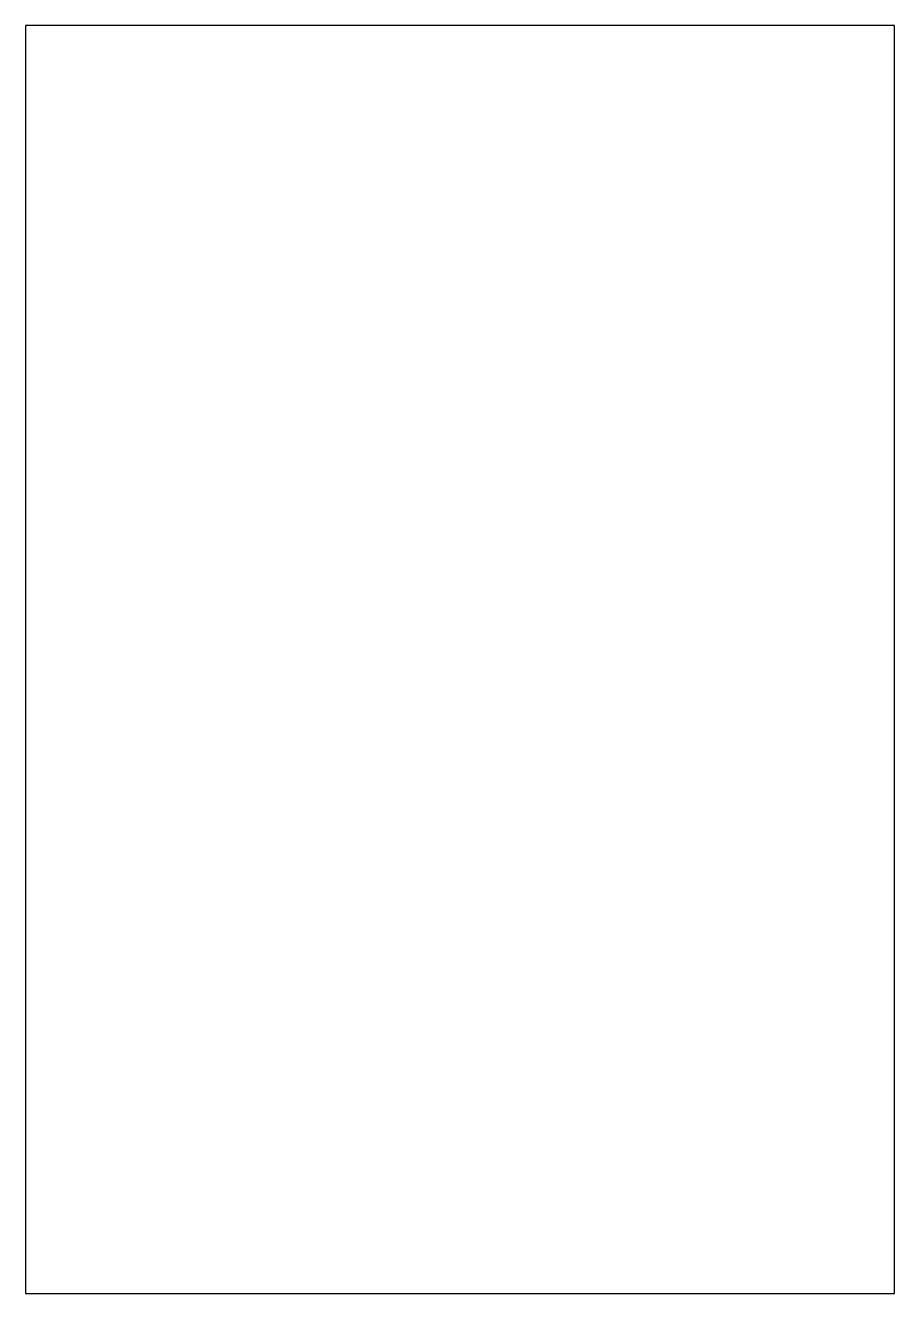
# Model space of a CAD drawing. Header units: millimetres. Extents: x -9 to 9, y -126.6 to -100.3.
import ezdxf

# ---------------------------------------------------------------- set-up
doc = ezdxf.new("R2010")
doc.units = ezdxf.units.MM

msp = doc.modelspace()

# ---------------------------------------------------------------- linework, layer by layer
at = {"color": 7, "linetype": 'Continuous', "lineweight": 25}
for p, q in [((-9, -100.349), (-9, -126.633)), ((9, -100.349), (-9, -100.349)), ((9, -126.633), (9, -100.349)), ((-9, -126.633), (9, -126.633))]:
    msp.add_line(p, q, dxfattribs=at)

doc.saveas('drawing.dxf')
